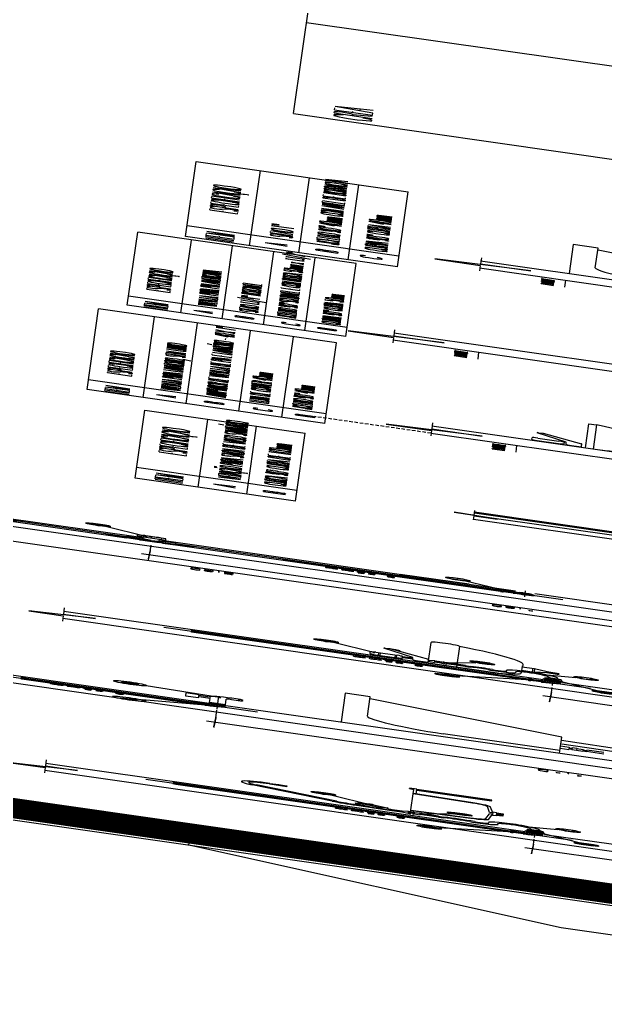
# Model space of a CAD drawing. Header units: millimetres. Extents: x -361192058 to 101130107379, y -14071650034 to 19218552450.
# Drawn here: x -133573.5 to -133402.1, y 42694.8 to 42986.1 of the extents above; entities that cross this region are included whole.
import ezdxf
from ezdxf.enums import TextEntityAlignment as Align

# ---------------------------------------------------------------- set-up
doc = ezdxf.new("R2010")
doc.units = ezdxf.units.MM
doc.header["$LTSCALE"] = 0.5
doc.linetypes.add('CENTER2', pattern=[28.575, 19.05, -3.175, 3.175, -3.175])
doc.linetypes.add('HIDDEN2', pattern=[0.1875, 0.125, -0.0625])
for name, color, linetype in [('02', 2, 'Continuous'), ('14-04-Texto-04', 3, 'Continuous'), ('CERC02', 3, 'Continuous'), ('DETALLHES_ESGOTO', 3, 'Continuous'), ('DETALLHES_HIDRAULICO', 4, 'Continuous'), ('PROJEÇÃO', 8, 'HIDDEN2'), ('TEXTO2', 3, 'Continuous'), ('TXT_0', 7, 'Continuous'), ('TXT_1', 3, 'Continuous'), ('TXT_2', 6, 'Continuous')]:
    doc.layers.add(name, color=color, linetype=linetype)
doc.styles.add('ADITIVOCAD', font='ROMANS.shx')
doc.styles.add('ROMANS', font='romans', dxfattribs={"height": 0.1})
doc.styles.get("Standard").update_dxf_attribs({"font": 'txt.shx', "height": 0.12})

# ---------------------------------------------------------------- blocks, each defined once
blk = doc.blocks.new('_ARCHTICK')
at = {"color": 0, "linetype": 'ByBlock', "const_width": 0.15}
blk.add_lwpolyline([(-0.5, -0.5), (0.5, 0.5)], dxfattribs=at)
blk = doc.blocks.new('APROVADO QUADRA 21.2 MBVII')
at = {"layer": '02', "lineweight": 18}
for p, q in [((4503.934, 2407.6273), (4503.934, 2406.8285)), ((4520.1754, 2407.5497), (4520.1754, 2406.494)), ((4524.0957, 2407.1087), (4524.0957, 2386.5459))]:
    blk.add_line(p, q, dxfattribs=at)
blk.add_lwpolyline([(4476.7707, 2385.7337), (4537.9707, 2385.7337), (4537.9707, 2430.2837), (4476.7707, 2430.2837)], close=True, dxfattribs=at)
at = {"layer": '02', "lineweight": 18, "const_width": 0.1}
blk.add_lwpolyline([(4477.5207, 2386.4837), (4537.2207, 2386.4837), (4537.2207, 2429.5337), (4477.5207, 2429.5337)], close=True, dxfattribs=at)
at = {"layer": '02', "lineweight": 18}
blk.add_lwpolyline([(4476.7707, 2385.7337), (4474.8957, 2385.7337), (4474.8957, 2405.2337), (4476.7707, 2407.1087), (4477.5207, 2407.1087)], dxfattribs=at)
at = {"layer": '14-04-Texto-04', "lineweight": 18}
blk.add_line((4529.997, 2407.1087), (4529.997, 2394.5615), dxfattribs=at)
at = {"layer": 'CERC02', "lineweight": 18}
blk.add_line((4524.0957, 2407.1087), (4537.2207, 2407.1087), dxfattribs=at)
at = {"layer": 'DETALLHES_ESGOTO', "lineweight": 18}
for p, q in [((4500.3975, 2404.7085), (4500.3975, 2405.9459)), ((4500.2425, 2404.7085), (4500.2425, 2405.9038)), ((4505.5798, 2405.6898), (4505.5798, 2405.5844)), ((4505.6077, 2405.7177), (4505.7069, 2405.7177)), ((4505.7349, 2405.6898), (4505.7349, 2405.5844)), ((4505.7379, 2405.5485), (4506.0632, 2405.6959)), ((4506.0829, 2405.6898), (4506.0972, 2405.6662)), ((4506.0972, 2405.6662), (4505.7766, 2405.4718)), ((4505.6077, 2405.5564), (4505.7069, 2405.5564)), ((4505.6077, 2405.5471), (4505.7315, 2405.5471)), ((4505.5798, 2405.5192), (4505.5798, 2405.4696)), ((4505.5462, 2405.4496), (4507.0971, 2405.4496)), ((4505.5798, 2405.4696), (4505.7685, 2405.4696)), ((4507.0971, 2405.4496), (4507.109, 2405.4111)), ((4507.109, 2405.4111), (4505.5462, 2405.4111))]:
    blk.add_line(p, q, dxfattribs=at)
for points in [[(4517.0553, 2405.5273), (4518.3201, 2405.5273), (4518.3201, 2405.6514), (4516.4574, 2405.6514)], [(4516.4577, 2404.5629), (4517.4915, 2404.5629), (4518.1954, 2405.5253)]]:
    blk.add_lwpolyline(points, dxfattribs=at)
for centre, radius, start, end in [((4505.6077, 2405.6898), 0.0279, 90, 180), ((4505.7069, 2405.6898), 0.0279, 0, 90), ((4506.0696, 2405.6818), 0.0155, 31.167, 114.3804), ((4505.6077, 2405.5844), 0.0279, 180, 270), ((4505.7069, 2405.5844), 0.0279, 270, 0), ((4505.6077, 2405.5192), 0.0279, 90, 180), ((4505.7315, 2405.5626), 0.0155, 270, 294.3804), ((4517.0756, 2405.0745), 0.4533, 92.5756, 171.131), ((4505.7685, 2405.4851), 0.0155, 270, 301.2309), ((4506.0533, 2406.3595), 1.4191, 285.2129, 318.0625), ((4505.9965, 2405.4213), 0.4383, 186.1463, 278.7105)]:
    blk.add_arc(centre, radius, start, end, dxfattribs=at)
at = {"layer": 'DETALLHES_HIDRAULICO', "lineweight": 18}
for p, q in [((4495.6934, 2410.4834), (4495.6934, 2407.6276)), ((4495.771, 2410.4834), (4495.771, 2407.6276)), ((4485.7946, 2408.0287), (4485.7946, 2407.1954)), ((4485.877, 2408.0287), (4485.877, 2407.1954)), ((4495.6764, 2407.6276), (4495.7881, 2407.6276)), ((4495.6764, 2407.5624), (4495.6764, 2407.6276)), ((4495.7881, 2407.6276), (4495.7881, 2407.5624)), ((4495.7881, 2407.5624), (4495.6764, 2407.5624)), ((4495.6764, 2407.5624), (4495.6919, 2407.5458)), ((4495.6919, 2407.5458), (4495.6919, 2407.4652)), ((4495.6919, 2407.5458), (4495.7725, 2407.5458)), ((4495.7348, 2407.5055), (4495.7881, 2407.5624)), ((4495.7725, 2407.5458), (4495.8962, 2407.5458)), ((4495.8962, 2407.5768), (4495.8962, 2407.4342)), ((4495.9749, 2407.5768), (4495.8962, 2407.5768)), ((4495.8962, 2407.5559), (4495.9749, 2407.5559)), ((4495.9749, 2407.4342), (4495.9749, 2407.5768)), ((4495.9913, 2407.4773), (4495.9913, 2407.5337)), ((4495.7348, 2407.5055), (4495.7881, 2407.4486)), ((4495.8962, 2407.5055), (4495.9749, 2407.5055)), ((4495.6764, 2407.4486), (4495.6919, 2407.4652)), ((4495.6764, 2407.4486), (4495.6764, 2407.3834)), ((4495.7881, 2407.4486), (4495.6764, 2407.4486)), ((4495.6919, 2407.4652), (4495.7725, 2407.4652)), ((4495.7725, 2407.4652), (4495.8962, 2407.4652)), ((4495.7881, 2407.3834), (4495.7881, 2407.4486)), ((4495.8962, 2407.4551), (4495.9749, 2407.4551)), ((4495.8962, 2407.4342), (4495.9749, 2407.4342)), ((4495.6764, 2407.3834), (4495.7881, 2407.3834)), ((4495.6934, 2407.3834), (4495.6934, 2405.7644)), ((4495.771, 2407.3834), (4495.771, 2405.7644)), ((4480.5194, 2407.2139), (4480.5194, 2405.5487)), ((4480.5969, 2407.2139), (4480.5969, 2405.5487)), ((4490.3153, 2407.2322), (4490.3153, 2405.567)), ((4490.3928, 2407.2322), (4490.3928, 2405.567)), ((4486.3375, 2407.1067), (4486.3375, 2407.1634)), ((4485.8871, 2407.1085), (4485.9634, 2407.1085)), ((4485.9841, 2407.1027), (4485.9634, 2407.1027)), ((4485.9731, 2407.032), (4485.9634, 2407.1027)), ((4485.9787, 2407.032), (4485.969, 2407.1027)), ((4485.984, 2407.032), (4485.9744, 2407.1027)), ((4485.9841, 2407.032), (4485.9841, 2407.1027)), ((4485.9844, 2407.1027), (4485.9957, 2407.1067)), ((4485.9957, 2407.0276), (4485.9957, 2407.1067)), ((4485.8871, 2407.0253), (4485.9634, 2407.0253)), ((4485.9841, 2407.032), (4485.9634, 2407.032)), ((4485.9957, 2407.0276), (4485.9841, 2407.032)), ((4480.8558, 2406.44), (4481.1666, 2406.8419)), ((4480.8853, 2406.4178), (4481.196, 2406.8197)), ((4481.3794, 2406.7571), (4481.3794, 2406.7118)), ((4481.4166, 2406.7565), (4481.4166, 2406.7118)), ((4481.3732, 2406.7118), (4481.3732, 2406.7025)), ((4481.4228, 2406.7118), (4481.3732, 2406.7118)), ((4481.4228, 2406.7025), (4481.3732, 2406.7025)), ((4481.3794, 2406.7025), (4481.3794, 2406.6932)), ((4481.4166, 2406.7025), (4481.4166, 2406.6932)), ((4481.4228, 2406.7118), (4481.4228, 2406.7025)), ((4481.4228, 2406.6932), (4481.3732, 2406.6932)), ((4481.3732, 2406.6932), (4481.3732, 2406.6715)), ((4481.4228, 2406.6715), (4481.3732, 2406.6715)), ((4481.4228, 2406.6932), (4481.4228, 2406.6715)), ((4490.561, 2406.3578), (4490.6602, 2406.3578)), ((4480.8189, 2406.3179), (4480.8189, 2406.2619)), ((4480.8386, 2406.2534), (4480.9077, 2406.3225)), ((4480.8561, 2406.3185), (4480.8561, 2406.271)), ((4480.9623, 2406.2898), (4480.9296, 2406.3225)), ((4490.5331, 2406.3299), (4490.5331, 2406.2245)), ((4490.5331, 2406.3152), (4490.6881, 2406.3152)), ((4490.5331, 2406.3076), (4490.6881, 2406.3076)), ((4490.6881, 2406.3299), (4490.6881, 2406.2245)), ((4480.8189, 2406.2619), (4480.8096, 2406.2308)), ((4480.847, 2406.2619), (4480.8189, 2406.2619)), ((4480.8704, 2406.1996), (4480.9615, 2406.2907)), ((4480.9623, 2406.2898), (4480.9948, 2406.2574)), ((4490.6912, 2406.1465), (4491.0163, 2406.2938)), ((4491.0503, 2406.2641), (4490.7261, 2406.0676)), ((4491.036, 2406.2877), (4491.0503, 2406.2641)), ((4495.8463, 2405.9215), (4495.8463, 2406.265)), ((4495.8463, 2406.265), (4495.8463, 2405.9215)), ((4480.8096, 2406.2308), (4480.8096, 2406.1541)), ((4480.8392, 2406.2308), (4480.8096, 2406.2308)), ((4480.8277, 2406.1979), (4480.8464, 2406.2166)), ((4480.8386, 2406.2315), (4480.8704, 2406.1996)), ((4480.8903, 2406.1728), (4480.8464, 2406.2166)), ((4480.9037, 2406.1663), (4480.9948, 2406.2574)), ((4480.9948, 2406.2355), (4480.9256, 2406.1663)), ((4490.5331, 2406.2329), (4490.6881, 2406.2329)), ((4490.5331, 2406.2253), (4490.6881, 2406.2253)), ((4491.0012, 2406.2344), (4491.0145, 2406.2123)), ((4491.0525, 2406.2354), (4491.0145, 2406.2123)), ((4491.0392, 2406.2574), (4491.0525, 2406.2354)), ((4480.8807, 2406.1632), (4480.8903, 2406.1728)), ((4490.561, 2406.1966), (4490.6602, 2406.1966)), ((4490.5803, 2406.1451), (4490.5803, 2406.1951)), ((4490.6432, 2406.1451), (4490.6432, 2406.1972)), ((4480.8096, 2406.1541), (4480.8096, 2406.0915)), ((4480.8716, 2406.1412), (4480.8716, 2406.0915)), ((4490.5331, 2406.1172), (4490.5331, 2406.0676)), ((4490.561, 2406.1451), (4490.6848, 2406.1451)), ((4480.8096, 2406.0915), (4480.7786, 2406.0604)), ((4480.8096, 2406.0915), (4480.8716, 2406.0915)), ((4480.8716, 2406.0915), (4480.9026, 2406.0604)), ((4482.3622, 2406.071), (4482.3317, 2406.0493)), ((4482.3622, 2406.071), (4482.3782, 2406.071)), ((4482.3782, 2406.0338), (4482.3782, 2406.071)), ((4490.4682, 2405.7241), (4490.4682, 2406.0676)), ((4490.4682, 2406.0676), (4490.4682, 2405.7241)), ((4490.4682, 2406.0676), (4491.8099, 2406.0676)), ((4490.5017, 2406.0676), (4490.6904, 2406.0676)), ((4490.5992, 2406.0676), (4490.5682, 2406.0366)), ((4490.5992, 2406.0676), (4490.6657, 2406.0676)), ((4490.6657, 2406.0676), (4490.6967, 2406.0366)), ((4480.6722, 2406.0493), (4480.7977, 2406.0493)), ((4480.6722, 2406.0338), (4480.7977, 2406.0338)), ((4480.7786, 2406.0604), (4480.9026, 2406.0604)), ((4480.7786, 2406.0604), (4480.7786, 2406.0493)), ((4480.7882, 2406.0278), (4480.8843, 2406.0278)), ((4480.7882, 2406.0278), (4480.7882, 2406.001)), ((4480.7977, 2406.0338), (4480.7977, 2406.0493)), ((4480.8033, 2406.0279), (4480.8033, 2406.0604)), ((4480.8033, 2406.0486), (4480.8697, 2406.0577)), ((4480.8033, 2406.0422), (4480.8697, 2406.0513)), ((4480.8033, 2406.0358), (4480.8697, 2406.0449)), ((4480.8033, 2406.0289), (4480.8697, 2406.0379)), ((4480.8697, 2406.0279), (4480.8697, 2406.0604)), ((4480.8752, 2406.0338), (4480.8752, 2406.0493)), ((4480.8752, 2406.0493), (4481.009, 2406.0493)), ((4480.8752, 2406.0338), (4480.9847, 2406.0338)), ((4480.8843, 2406.0278), (4480.8843, 2406.001)), ((4480.9026, 2406.0604), (4480.9026, 2406.0493)), ((4481.009, 2406.0493), (4482.0415, 2406.0493)), ((4482.0415, 2406.0493), (4482.3317, 2406.0493)), ((4482.0657, 2406.0338), (4482.3782, 2406.0338)), ((4482.3162, 2406.0338), (4482.3162, 2405.6616)), ((4482.3782, 2406.0338), (4482.3782, 2405.6616)), ((4490.5682, 2406.0366), (4490.6967, 2406.0366)), ((4490.5992, 2406.002), (4490.5992, 2406.0366)), ((4490.5992, 2406.0227), (4490.6657, 2406.0318)), ((4490.5992, 2406.0163), (4490.6657, 2406.0254)), ((4490.5992, 2406.0099), (4490.6657, 2406.019)), ((4490.6657, 2406.002), (4490.6657, 2406.0366)), ((4480.7882, 2406.001), (4480.8843, 2406.001)), ((4480.796, 2405.9093), (4480.796, 2405.9776)), ((4480.796, 2405.9776), (4480.8766, 2405.9776)), ((4480.8033, 2405.9776), (4480.8033, 2406.001)), ((4480.8033, 2405.992), (4480.8697, 2406.001)), ((4480.8033, 2405.9856), (4480.8697, 2405.9946)), ((4480.8033, 2405.9786), (4480.8697, 2405.9877)), ((4480.8115, 2405.9093), (4480.8115, 2405.9776)), ((4480.827, 2405.9093), (4480.827, 2405.9776)), ((4480.8425, 2405.9093), (4480.8425, 2405.9776)), ((4480.858, 2405.9093), (4480.858, 2405.9776)), ((4480.8697, 2405.9776), (4480.8697, 2406.001)), ((4480.8766, 2405.9093), (4480.8766, 2405.9776)), ((4490.5841, 2406.0019), (4490.5841, 2405.9752)), ((4490.5841, 2406.0019), (4490.6803, 2406.0019)), ((4490.5841, 2405.9752), (4490.6803, 2405.9752)), ((4490.5992, 2406.003), (4490.6657, 2406.0121)), ((4490.5992, 2405.9661), (4490.6657, 2405.9752)), ((4490.5992, 2405.9518), (4490.5992, 2405.9752)), ((4490.5992, 2405.9597), (4490.6657, 2405.9688)), ((4490.6657, 2405.9518), (4490.6657, 2405.9752)), ((4490.6803, 2406.0019), (4490.6803, 2405.9752)), ((4486.1274, 2405.3628), (4486.1274, 2405.9441)), ((4491.8099, 2405.9262), (4490.4682, 2405.9262)), ((4490.5919, 2405.9518), (4490.6725, 2405.9518)), ((4490.5919, 2405.8834), (4490.5919, 2405.9518)), ((4490.5992, 2405.9528), (4490.6657, 2405.9618)), ((4490.6074, 2405.8834), (4490.6074, 2405.9518)), ((4490.623, 2405.8834), (4490.623, 2405.9518)), ((4490.6385, 2405.8834), (4490.6385, 2405.9518)), ((4490.654, 2405.8834), (4490.654, 2405.9518)), ((4490.6725, 2405.8834), (4490.6725, 2405.9518)), ((4480.796, 2405.9093), (4480.8154, 2405.883)), ((4480.796, 2405.9093), (4480.8766, 2405.9093)), ((4480.8154, 2405.883), (4480.8572, 2405.883)), ((4480.8766, 2405.9093), (4480.8572, 2405.883)), ((4490.5919, 2405.8834), (4490.6725, 2405.8834)), ((4490.5919, 2405.8834), (4490.6113, 2405.8571)), ((4490.6725, 2405.8834), (4490.6531, 2405.8571)), ((4490.6113, 2405.8571), (4490.6531, 2405.8571)), ((4495.6919, 2405.6927), (4495.6919, 2405.6705)), ((4495.7725, 2405.6927), (4495.7725, 2405.6705)), ((4481.4237, 2405.6476), (4481.4237, 2405.6286)), ((4481.625, 2405.6476), (4481.4237, 2405.6476)), ((4481.4409, 2405.6286), (4481.4237, 2405.6286)), ((4481.6078, 2405.6286), (4481.4409, 2405.6286)), ((4481.4409, 2405.5962), (4481.4409, 2405.6286)), ((4481.4798, 2405.6476), (4481.4798, 2405.6631)), ((4481.493, 2405.5962), (4481.493, 2405.6286)), ((4481.5558, 2405.5962), (4481.5558, 2405.6286)), ((4481.5698, 2405.6476), (4481.5698, 2405.6631)), ((4481.6078, 2405.6286), (4481.6078, 2405.5962)), ((4481.6078, 2405.6286), (4481.625, 2405.6286)), ((4481.625, 2405.6476), (4481.625, 2405.6286)), ((4482.3162, 2405.6616), (4482.3782, 2405.6616)), ((4481.6078, 2405.5962), (4481.4409, 2405.5962)), ((4491.1403, 2405.6069), (4490.7006, 2405.6069)), ((4490.8699, 2405.6069), (4490.8699, 2405.5435)), ((4491.0935, 2405.6069), (4491.0935, 2405.5435)), ((4491.0935, 2405.5528), (4490.8699, 2405.5528)), ((4491.0935, 2405.5435), (4490.8699, 2405.5435)), ((4490.9319, 2405.4812), (4490.8699, 2405.5435)), ((4491.0592, 2405.5435), (4490.9042, 2405.5435)), ((4491.0935, 2405.5435), (4491.0315, 2405.4812)), ((4480.7006, 2405.38), (4480.7006, 2405.4761)), ((4480.7006, 2405.4761), (4480.7262, 2405.4761)), ((4480.7262, 2405.38), (4480.7262, 2405.4761)), ((4490.4023, 2405.4854), (4490.474, 2405.4854)), ((4490.4831, 2405.4134), (4490.4741, 2405.4799)), ((4490.4975, 2405.4799), (4490.4741, 2405.4799)), ((4490.4895, 2405.4134), (4490.4805, 2405.4799)), ((4490.4965, 2405.4134), (4490.4874, 2405.4799)), ((4490.4965, 2405.4945), (4490.5221, 2405.4945)), ((4490.4965, 2405.3983), (4490.4965, 2405.4945)), ((4490.5221, 2405.3983), (4490.5221, 2405.4945)), ((4490.5312, 2405.4134), (4490.5221, 2405.4799)), ((4490.5455, 2405.4799), (4490.5221, 2405.4799)), ((4490.5376, 2405.4134), (4490.5285, 2405.4799)), ((4490.5445, 2405.4134), (4490.5355, 2405.4799)), ((4490.6111, 2405.4867), (4490.5455, 2405.4867)), ((4490.5455, 2405.4061), (4490.5455, 2405.4867)), ((4490.6111, 2405.4867), (4490.6374, 2405.4673)), ((4490.6111, 2405.4061), (4490.6111, 2405.4867)), ((4491.0315, 2405.4812), (4490.9319, 2405.4812)), ((4490.9507, 2405.4812), (4490.9507, 2405.4203)), ((4491.0127, 2405.4812), (4491.0127, 2405.4203)), ((4480.6064, 2405.467), (4480.6781, 2405.467)), ((4480.7015, 2405.4615), (4480.6781, 2405.4615)), ((4480.6872, 2405.395), (4480.6781, 2405.4615)), ((4480.6936, 2405.395), (4480.6845, 2405.4615)), ((4480.7005, 2405.395), (4480.6915, 2405.4615)), ((4480.7496, 2405.4615), (4480.7262, 2405.4615)), ((4480.7353, 2405.395), (4480.7262, 2405.4615)), ((4480.7417, 2405.395), (4480.7326, 2405.4615)), ((4480.7486, 2405.395), (4480.7395, 2405.4615)), ((4480.7496, 2405.3877), (4480.7496, 2405.4684)), ((4480.8152, 2405.4684), (4480.7496, 2405.4684)), ((4480.8152, 2405.4498), (4480.7496, 2405.4498)), ((4480.8152, 2405.4343), (4480.7496, 2405.4343)), ((4480.8152, 2405.3877), (4480.8152, 2405.4684)), ((4480.8152, 2405.4684), (4480.8415, 2405.4489)), ((4480.8415, 2405.4072), (4480.8415, 2405.4489)), ((4490.6111, 2405.4682), (4490.5455, 2405.4682)), ((4490.6111, 2405.4526), (4490.5455, 2405.4526)), ((4490.6111, 2405.4371), (4490.5455, 2405.4371)), ((4490.6111, 2405.4061), (4490.6374, 2405.4255)), ((4490.6374, 2405.4255), (4490.6374, 2405.4673)), ((4480.6064, 2405.3888), (4480.6781, 2405.3888)), ((4480.7015, 2405.395), (4480.6781, 2405.395)), ((4480.7006, 2405.38), (4480.7262, 2405.38)), ((4480.7496, 2405.395), (4480.7262, 2405.395)), ((4480.8152, 2405.4188), (4480.7496, 2405.4188)), ((4480.8152, 2405.4033), (4480.7496, 2405.4033)), ((4480.8152, 2405.3877), (4480.7496, 2405.3877)), ((4480.8152, 2405.3877), (4480.8415, 2405.4072)), ((4490.4023, 2405.4071), (4490.474, 2405.4071)), ((4490.4975, 2405.4134), (4490.4741, 2405.4134)), ((4490.4965, 2405.3983), (4490.5221, 2405.3983)), ((4490.5455, 2405.4134), (4490.5221, 2405.4134)), ((4490.6111, 2405.4216), (4490.5455, 2405.4216)), ((4490.6111, 2405.4061), (4490.5455, 2405.4061)), ((4486.2703, 2405.3628), (4486.2703, 2405.3201)), ((4486.4253, 2405.3628), (4486.4253, 2405.3201)), ((4486.5628, 2405.3578), (4486.5628, 2403.6599)), ((4486.7885, 2405.3628), (4486.6558, 2403.6599)), ((4486.4253, 2405.3201), (4486.2703, 2405.3201)), ((4486.2703, 2405.2819), (4486.2703, 2405.3057)), ((4486.4253, 2405.3057), (4486.2703, 2405.3057)), ((4486.4253, 2405.2819), (4486.2703, 2405.2819)), ((4486.2954, 2405.2819), (4486.2954, 2405.2508)), ((4486.3168, 2405.3201), (4486.3168, 2405.3057)), ((4486.3788, 2405.3201), (4486.3788, 2405.3057)), ((4486.4002, 2405.2819), (4486.4002, 2405.2508)), ((4486.4253, 2405.3057), (4486.4253, 2405.2819)), ((4486.4002, 2405.2508), (4486.2954, 2405.2508)), ((4486.3923, 2405.2319), (4486.3024, 2405.2319)), ((4486.3024, 2405.1467), (4486.3024, 2405.2319)), ((4486.3168, 2405.2508), (4486.3168, 2405.2319)), ((4486.3788, 2405.2508), (4486.3788, 2405.2319)), ((4486.3923, 2405.1467), (4486.3923, 2405.2319))]:
    blk.add_line(p, q, dxfattribs=at)
for points in [[(4485.7748, 2407.1888, -0.414214), (4485.7814, 2407.1954), (4485.8902, 2407.1954, -0.414214), (4485.8968, 2407.1888), (4485.8968, 2407.1871, -0.414214), (4485.8902, 2407.1805), (4485.7814, 2407.1805, -0.414214), (4485.7748, 2407.1871)], [(4495.6748, 2405.7582, -0.414214), (4495.681, 2405.7644), (4495.7834, 2405.7644, -0.414214), (4495.7896, 2405.7582), (4495.7896, 2405.7567, -0.414214), (4495.7834, 2405.7505), (4495.681, 2405.7505, -0.414214), (4495.6748, 2405.7567)], [(4480.5007, 2405.5425, -0.414214), (4480.5069, 2405.5487), (4480.6093, 2405.5487, -0.414214), (4480.6155, 2405.5425), (4480.6155, 2405.541, -0.414214), (4480.6093, 2405.5348), (4480.5069, 2405.5348, -0.414214), (4480.5007, 2405.541)], [(4490.2967, 2405.5608, -0.414214), (4490.3029, 2405.567), (4490.4052, 2405.567, -0.414214), (4490.4114, 2405.5608), (4490.4114, 2405.5593, -0.414214), (4490.4052, 2405.5531), (4490.3029, 2405.5531, -0.414214), (4490.2967, 2405.5593)]]:
    blk.add_lwpolyline(points, format="xyb", close=True, dxfattribs=at)
blk.add_lwpolyline([(4486.2055, 2407.1634), (4486.2583, 2407.1634), (4486.3375, 2407.1634), (4486.3902, 2407.1634), (4486.3902, 2407.2294), (4486.2055, 2407.2294)], close=True, dxfattribs=at)
for points in [[(4485.8869, 2407.1805), (4485.8869, 2407.1274, -0.414214), (4485.8787, 2407.1191), (4485.7929, 2407.1191, -0.414214), (4485.7847, 2407.1274), (4485.7847, 2407.1805)], [(4485.8871, 2407.0253), (4485.8871, 2407.1085, -0.414214)], [(4485.9634, 2407.1085), (4485.9634, 2407.0253, -0.414214)], [(4486.4645, 2406.9573), (4486.4645, 2407.0011, 0.412616), (4486.3595, 2407.1066), (4486.3375, 2407.1067), (4486.3375, 2407.1067)], [(4485.9957, 2407.0276), (4486.359, 2407.0276, -0.414214), (4486.3853, 2407.0012), (4486.3853, 2406.9573)], [(4480.9826, 2406.0468), (4481.0308, 2405.7508, 0.362853), (4481.1376, 2405.6616), (4481.4798, 2405.6476, 0.357918)], [(4480.9979, 2406.0493), (4481.0461, 2405.7535, 0.362465), (4481.1376, 2405.6771), (4481.4798, 2405.6631, 0.357382)], [(4481.5698, 2405.6631), (4481.9128, 2405.6771, 0.362465), (4482.0044, 2405.7535), (4482.0525, 2406.0493)], [(4481.5698, 2405.6476), (4481.9128, 2405.6616, 0.362853), (4482.0196, 2405.7508), (4482.0678, 2406.0468)], [(4495.7803, 2405.7505), (4495.7803, 2405.7005, -0.414214), (4495.7725, 2405.6927), (4495.6919, 2405.6927, -0.414214), (4495.6841, 2405.7005), (4495.6841, 2405.7505)], [(4480.6062, 2405.5348), (4480.6062, 2405.4848, -0.414214), (4480.5984, 2405.477), (4480.5178, 2405.477, -0.414214), (4480.51, 2405.4848), (4480.51, 2405.5348)], [(4490.4021, 2405.5531), (4490.4021, 2405.5031, -0.414214), (4490.3944, 2405.4953), (4490.3137, 2405.4953, -0.414214), (4490.306, 2405.5031), (4490.306, 2405.5531)], [(4490.4023, 2405.4071), (4490.4023, 2405.4854, -0.414214)], [(4490.474, 2405.4854), (4490.474, 2405.4071, -0.414214)], [(4480.6064, 2405.3888), (4480.6064, 2405.467, -0.414214)], [(4480.6781, 2405.467), (4480.6781, 2405.3888, -0.414214)]]:
    blk.add_lwpolyline(points, format="xyb", dxfattribs=at)
for points in [[(4485.9957, 2407.1067), (4486.2583, 2407.1067), (4486.2583, 2407.1634)], [(4486.5547, 2406.3269), (4487.819, 2406.3269), (4487.819, 2406.4509), (4485.9572, 2406.4509)], [(4485.9574, 2405.3628), (4486.9907, 2405.3628), (4487.6943, 2406.3249)], [(4486.3841, 2406.3269), (4486.3841, 2406.3269)]]:
    blk.add_lwpolyline(points, dxfattribs=at)
blk.add_circle((4495.7322, 2405.6453), 0.0392, dxfattribs=at)
for centre, radius, start, end in [((4485.8185, 2408.0208), 0.0252, 23.9362, 161.812), ((4485.8501, 2408.0122), 0.0316, 31.4928, 118.6282), ((4485.8599, 2408.0392), 0.0201, 203.9362, 328.4778), ((4495.9751, 2407.534), 0.0162, 358.8211, 90.4755), ((4495.9751, 2407.477), 0.0162, 269.5245, 1.1789), ((4490.3378, 2407.2248), 0.0237, 23.9362, 161.812), ((4490.3674, 2407.2166), 0.0298, 31.4928, 118.6282), ((4480.5418, 2407.2065), 0.0237, 23.9362, 161.812), ((4480.5715, 2407.1983), 0.0298, 31.4928, 118.6282), ((4480.5808, 2407.2238), 0.0189, 203.9362, 328.4778), ((4490.3767, 2407.2421), 0.0189, 203.9362, 328.4778), ((4485.8912, 2407.1274), 0.0969, 184.9011, 267.6161), ((4485.8875, 2407.1167), 0.0107, 166.9833, 268.3174), ((4486.4249, 2406.906), 0.0648, 52.3266, 127.6734), ((4486.4249, 2407.0086), 0.0648, 232.3266, 307.6734), ((4481.277, 2406.7565), 0.1396, 360, 142.2873), ((4481.277, 2406.7571), 0.1024, 360, 142.2873), ((4481.0379, 2406.3183), 0.219, 146.2405, 180.0922), ((4481.0386, 2406.3188), 0.1825, 147.1637, 180.1091), ((4490.561, 2406.3299), 0.0279, 90, 180), ((4490.6602, 2406.3299), 0.0279, 0, 90), ((4480.9187, 2406.3116), 0.0155, 45, 135), ((4480.9254, 2406.2525), 0.069, 4.5621, 85.4379), ((4486.5751, 2405.8742), 0.4531, 92.5756, 171.131), ((4491.0227, 2406.2797), 0.0155, 31.167, 114.3804), ((4480.8495, 2406.2424), 0.0155, 135, 225), ((4480.9838, 2406.2464), 0.0155, 315, 45), ((4490.561, 2406.2245), 0.0279, 180, 270), ((4490.6602, 2406.2245), 0.0279, 270, 0), ((4480.8716, 2406.1541), 0.062, 135, 180), ((4480.8605, 2406.1564), 0.0444, 12.9432, 77.0568), ((4480.9026, 2406.1412), 0.031, 135, 180), ((4480.9147, 2406.1773), 0.0155, 225, 315), ((4490.561, 2406.1172), 0.0279, 90, 180), ((4490.6848, 2406.1606), 0.0155, 270, 294.3804), ((4491.8099, 2405.9969), 0.0707, 270, 90), ((4491.226, 2406.2889), 0.6874, 262.8404, 328.1574), ((4480.3969, 2405.8392), 0.4207, 348.1567, 5.9726), ((4480.5636, 2405.8214), 0.2999, 342.3158, 11.8535), ((4490.428, 2405.8281), 0.1856, 342.1296, 8.9912), ((4490.5052, 2405.8132), 0.1543, 335.2561, 16.5462), ((4490.6868, 2405.7256), 0.094, 150.9522, 282.8156), ((4480.8908, 2405.7072), 0.094, 150.9522, 282.8156), ((4480.8924, 2405.7073), 0.0487, 151.9195, 291.8408), ((4490.6924, 2405.8796), 0.2728, 214.7453, 271.7411), ((4490.6883, 2405.7257), 0.0487, 151.9195, 291.8408), ((4490.7061, 2405.5584), 0.1221, 339.097, 89.8531), ((4495.7322, 2405.6453), 0.0475, 148.0402, 31.9598), ((4480.9102, 2405.5401), 0.1221, 339.097, 89.8531), ((4490.7094, 2405.5646), 0.0694, 332.525, 91.4922), ((4480.9135, 2405.5463), 0.0694, 332.525, 91.4922), ((4490.6593, 2405.5918), 0.1264, 260.0502, 332.0735), ((4480.6102, 2405.4848), 0.0911, 184.9011, 267.6161), ((4480.6067, 2405.4748), 0.01, 166.9833, 268.3174), ((4480.8634, 2405.5734), 0.1264, 260.0502, 332.0735), ((4480.8714, 2405.5775), 0.1729, 260.0502, 332.0735), ((4490.4061, 2405.5031), 0.0911, 184.9011, 267.6161), ((4490.4026, 2405.4931), 0.01, 166.9833, 268.3174), ((4490.6673, 2405.5958), 0.1729, 260.0502, 332.0735)]:
    blk.add_arc(centre, radius, start, end, dxfattribs=at)
at = {"layer": 'PROJEÇÃO', "lineweight": 18}
blk.add_line((4505.0775, 2406.2134), (4505.0775, 2406.7949), dxfattribs=at)
at = {"layer": 'TXT_0', "linetype": 'CENTER2', "lineweight": 18}
for p, q in [((4495.7322, 2410.8165), (4495.7322, 2405.4548)), ((4485.8358, 2408.188), (4485.8358, 2406.8661)), ((4480.5581, 2407.3637), (4480.5581, 2405.2391)), ((4490.3541, 2407.382), (4490.3541, 2405.2574)), ((4486.3548, 2407.0671), (4485.6469, 2407.0671)), ((4495.9349, 2405.6438), (4495.5546, 2405.6438)), ((4480.7608, 2405.428), (4480.3805, 2405.428)), ((4490.5567, 2405.4464), (4490.1764, 2405.4464))]:
    blk.add_line(p, q, dxfattribs=at)
at = {"layer": 'TXT_0', "linetype": 'ByBlock', "lineweight": 18}
for p, q in [((4494.4268, 2403.7448), (4494.4268, 2410.6429)), ((4494.8095, 2403.7448), (4494.8095, 2407.5427)), ((4495.4383, 2407.5039), (4494.7513, 2407.5039)), ((4484.7947, 2403.6156), (4484.7947, 2407.1083)), ((4485.5851, 2407.0671), (4484.7328, 2407.0671)), ((4489.4313, 2403.5474), (4489.4313, 2405.4851)), ((4480.2642, 2405.428), (4479.5772, 2405.428)), ((4479.6354, 2403.5291), (4479.6354, 2405.4668)), ((4490.0601, 2405.4464), (4489.3732, 2405.4464))]:
    blk.add_line(p, q, dxfattribs=at)
at = {"layer": 'TXT_0', "lineweight": 18}
for p, q in [((4505.3456, 2406.7389), (4505.3456, 2407.9232)), ((4495.9487, 2407.5338), (4496.2074, 2407.7372)), ((4485.8309, 2407.085), (4485.548, 2407.4377)), ((4486.4104, 2407.0619), (4486.4864, 2407.4279)), ((4504.7369, 2407.4302), (4509.9394, 2407.4302)), ((4510.4382, 2407.3129), (4515.1542, 2407.3129)), ((4504.7369, 2407.1672), (4509.9394, 2407.1672)), ((4510.4382, 2407.1075), (4515.1542, 2407.1075)), ((4499.5434, 2407.0704), (4503.934, 2407.0704)), ((4504.7369, 2406.953), (4509.9394, 2406.953)), ((4515.3187, 2406.9848), (4520.1754, 2406.9848)), ((4510.4382, 2406.9022), (4515.1542, 2406.9022)), ((4515.3187, 2406.7394), (4520.1754, 2406.7394)), ((4490.6612, 2406.3398), (4490.9199, 2406.5432)), ((4480.9583, 2406.2462), (4481.2171, 2406.4495)), ((4510.1943, 2406.0361), (4510.6432, 2406.0361)), ((4480.8723, 2405.9962), (4481.1425, 2405.839)), ((4490.6636, 2405.9915), (4490.9339, 2405.8342)), ((4490.3361, 2405.5434), (4489.9226, 2405.9234)), ((4495.7591, 2405.739), (4496.0178, 2405.9424)), ((4480.5402, 2405.5251), (4480.1267, 2405.9051)), ((4504.6357, 2405.7856), (4505.0846, 2405.7856)), ((4515.5469, 2405.6625), (4515.9958, 2405.6625)), ((4480.9911, 2405.48), (4481.1, 2405.3184)), ((4490.7871, 2405.4984), (4490.8959, 2405.3368)), ((4480.7124, 2405.3858), (4480.4671, 2405.2054)), ((4490.5083, 2405.4041), (4490.2631, 2405.2237))]:
    blk.add_line(p, q, dxfattribs=at)
at = {"layer": 'TXT_0', "linetype": 'CENTER2', "lineweight": 18}
for points in [[(4480.8775, 2407.8637), (4480.484, 2407.8637), (4480.484, 2407.7031), (4480.3752, 2408.0347), (4480.3752, 2407.8637), (4480.0319, 2407.8637)], [(4490.6734, 2407.8821), (4490.2799, 2407.8821), (4490.2799, 2407.7214), (4490.1711, 2408.053), (4490.1711, 2407.8821), (4489.8278, 2407.8821)], [(4511.31, 2406.464), (4510.9165, 2406.464), (4510.9165, 2406.213), (4510.8077, 2406.6899), (4510.8077, 2406.464), (4510.4644, 2406.464)], [(4505.7515, 2406.2134), (4505.358, 2406.2134), (4505.358, 2405.9624), (4505.2491, 2406.4394), (4505.2491, 2406.2134), (4504.9058, 2406.2134)], [(4516.6627, 2406.0904), (4516.2692, 2406.0904), (4516.2692, 2405.8393), (4516.1603, 2406.3163), (4516.1603, 2406.0904), (4515.8171, 2406.0904)]]:
    blk.add_lwpolyline(points, dxfattribs=at)
at = {"layer": 'TXT_0', "lineweight": 18}
for points, const_width in [([(4495.9436, 2407.5338, 1), (4495.9539, 2407.5338, 1)], 0.0103), ([(4485.824, 2407.085, 1), (4485.8377, 2407.085, 1)], 0.0137), ([(4486.4035, 2407.0619, 1), (4486.4173, 2407.0619, 1)], 0.0137), ([(4490.656, 2406.3398, 1), (4490.6663, 2406.3398, 1)], 0.0103), ([(4480.9532, 2406.2462, 1), (4480.9635, 2406.2462, 1)], 0.0103), ([(4480.8671, 2405.9962, 1), (4480.8774, 2405.9962, 1)], 0.0103), ([(4490.6585, 2405.9915, 1), (4490.6688, 2405.9915, 1)], 0.0103), ([(4495.7539, 2405.739, 1), (4495.7643, 2405.739, 1)], 0.0103), ([(4480.535, 2405.5251, 1), (4480.5453, 2405.5251, 1)], 0.0103), ([(4490.3309, 2405.5434, 1), (4490.3413, 2405.5434, 1)], 0.0103), ([(4480.986, 2405.48, 1), (4480.9963, 2405.48, 1)], 0.0103), ([(4490.7819, 2405.4984, 1), (4490.7922, 2405.4984, 1)], 0.0103), ([(4480.7072, 2405.3858, 1), (4480.7175, 2405.3858, 1)], 0.0103), ([(4490.5031, 2405.4041, 1), (4490.5135, 2405.4041, 1)], 0.0103)]:
    blk.add_lwpolyline(points, format="xyb", close=True, dxfattribs=dict(at, const_width=const_width))
blk.add_lwpolyline([(4499.9696, 2405.9459), (4500.2256, 2405.9459), (4500.2256, 2405.8297), (4500.2747, 2406.0457), (4500.2747, 2405.9459), (4500.5798, 2405.9459)], dxfattribs=at)
for centre, radius in [((4496.2562, 2407.7756), 0.062), ((4485.4964, 2407.502), 0.0825), ((4486.5031, 2407.5086), 0.0825), ((4490.9686, 2406.5815), 0.062), ((4481.2658, 2406.4879), 0.062), ((4489.8769, 2405.9654), 0.062), ((4496.0666, 2405.9807), 0.062), ((4480.081, 2405.9471), 0.062), ((4481.1961, 2405.8078), 0.062), ((4490.9875, 2405.803), 0.062), ((4481.1346, 2405.267), 0.062), ((4490.9306, 2405.2853), 0.062), ((4480.4172, 2405.1687), 0.062), ((4490.2131, 2405.187), 0.062)]:
    blk.add_circle(centre, radius, dxfattribs=at)
at = {"layer": 'TXT_1', "lineweight": 18}
for p, q in [((4495.3811, 2411.1204), (4495.3811, 2403.7836)), ((4495.8463, 2410.565), (4495.8463, 2407.5458)), ((4485.4624, 2408.4391), (4485.4624, 2403.6599)), ((4485.9572, 2408.4391), (4485.9572, 2407.1085)), ((4490.0029, 2407.8821), (4490.0029, 2403.5862)), ((4490.4682, 2407.8821), (4490.4682, 2405.4945)), ((4480.207, 2407.8637), (4480.207, 2403.5679)), ((4480.6722, 2407.8637), (4480.6722, 2405.4761)), ((4495.8463, 2407.4652), (4495.8463, 2405.6918)), ((4485.9572, 2407.0253), (4485.9572, 2403.6599)), ((4510.6395, 2406.4659), (4510.6395, 2402.9226)), ((4511.1048, 2406.4659), (4511.1048, 2404.7906)), ((4505.0809, 2406.2153), (4505.0809, 2402.9822)), ((4505.5462, 2406.2153), (4505.5462, 2404.4591)), ((4515.9922, 2406.0922), (4515.9922, 2402.8591)), ((4516.4574, 2406.0922), (4516.4574, 2404.3825)), ((4500.0199, 2405.9459), (4500.0199, 2403.4233)), ((4500.4851, 2405.9459), (4500.4851, 2404.5689)), ((4495.8463, 2405.5957), (4495.8463, 2403.7836)), ((4480.6722, 2405.38), (4480.6722, 2403.5679)), ((4490.4682, 2405.3983), (4490.4682, 2403.5862))]:
    blk.add_line(p, q, dxfattribs=at)
at = {"layer": 'TXT_2', "lineweight": 18}
for p, q in [((4504.7369, 2407.9232), (4509.9394, 2407.9232)), ((4504.7369, 2406.7389), (4504.7369, 2407.9232)), ((4509.9394, 2406.7389), (4509.9394, 2407.9232)), ((4510.4382, 2407.7857), (4515.1542, 2407.7857)), ((4510.4382, 2406.6968), (4510.4382, 2407.7857)), ((4511.022, 2406.6968), (4511.022, 2407.7857)), ((4515.1542, 2406.6968), (4515.1542, 2407.7857)), ((4504.7369, 2407.6444), (4509.9394, 2407.6444)), ((4499.5434, 2406.8285), (4499.5434, 2407.6273)), ((4499.5434, 2407.6273), (4503.934, 2407.6273)), ((4500.231, 2406.8285), (4500.231, 2407.6273)), ((4515.3187, 2407.5497), (4520.1754, 2407.5497)), ((4515.3187, 2406.494), (4515.3187, 2407.5497)), ((4516.0163, 2406.494), (4516.0163, 2407.5497)), ((4510.4382, 2407.5183), (4515.1542, 2407.5183)), ((4499.5434, 2407.3123), (4503.934, 2407.3123)), ((4515.3187, 2407.2302), (4520.1754, 2407.2302)), ((4499.5434, 2406.8285), (4503.934, 2406.8285)), ((4504.7369, 2406.7389), (4509.9394, 2406.7389)), ((4510.4382, 2406.6968), (4515.1542, 2406.6968)), ((4515.3187, 2406.494), (4520.1754, 2406.494))]:
    blk.add_line(p, q, dxfattribs=at)
at = {"layer": 'TXT_0', "linetype": 'ByBlock', "lineweight": 18, "rotation": 90}
for p, xscale, yscale, zscale in [((4494.8095, 2407.5039), 0.05040300537806053, 0.05040300537806053, 0.05040300537806053), ((4484.7947, 2407.0671), 0.05359805735663073, 0.05359805735663073, 0.05359805735663073), ((4489.4313, 2405.4464), 0.05040300537806053, 0.05040300537806053, 0.05040300537806053), ((4479.6354, 2405.428), 0.05040300537806053, 0.05040300537806053, 0.05040300537806053)]:
    blk.add_blockref('_ARCHTICK', p, dxfattribs=dict(at, xscale=xscale, yscale=yscale, zscale=zscale))
at = {"color": 0, "lineweight": 13, "flags": 8}
for p in [(4700.7247, 2280.1125), (4699.5738, 2277.8964), (4702.3546, 2276.195), (4703.6722, 2274.085), (4699.8445, 2272.2194), (4703.0488, 2270.137), (4703.0877, 2267.9803), (4700.6523, 2261.5216), (4700.7007, 2257.1593)]:
    blk.add_attdef('NIVEL', p, '', height=0.075, dxfattribs=at)
for rotation, width, p in [(90, 0.8, (4700.8205, 2275.7521)), (270, 0.6, (4703.8437, 2274.9021)), (90, 0.8, (4701.5575, 2268.5021)), (180, 0.6, (4651.1817, 2236.1931))]:
    blk.add_attdef('$PORTA', text='', height=0.09, rotation=rotation, dxfattribs=dict(at, width=width)).set_placement(p, align=Align.MIDDLE)
for p in [(4654.176, 2240.463), (4648.499, 2240.1923), (4637.8012, 2239.3845), (4633.4388, 2239.3361), (4656.3921, 2239.3121), (4652.4746, 2237.6822), (4644.2598, 2236.9491), (4646.4166, 2236.988), (4650.3646, 2236.3646)]:
    blk.add_attdef('NIVEL', p, '', height=0.075, rotation=270, dxfattribs=at)
at = {"color": 0, "lineweight": 13, "width": 0.8, "flags": 8}
for p in [(4652.0317, 2239.2163), (4644.7817, 2238.4793)]:
    blk.add_attdef('$PORTA', text='', height=0.09, dxfattribs=at).set_placement(p, align=Align.MIDDLE)
at = {"layer": 'TEXTO2', "lineweight": 18, "style": 'ROMANS'}
blk.add_text('CREA', height=0.1885, dxfattribs=at).set_placement((4524.2563, 2406.9101), align=Align.TOP_LEFT)
at = {"layer": 'TXT_0', "lineweight": 18, "style": 'ADITIVOCAD'}
for s, height, p in [('%%C 25mm', 0.06597, (4485.7747, 2407.5236)), ('2.20', 0.07754, (4494.3662, 2407.07)), ('%%C 25mm', 0.06203, (4495.6379, 2406.2826)), ('%%C 25mm', 0.06203, (4480.4638, 2406.0669)), ('%%C 25mm', 0.06203, (4490.2598, 2406.0852)), ('1.20', 0.07754, (4494.7746, 2405.5732)), ('1.10', 0.08246, (4484.7576, 2405.2186))]:
    blk.add_text(s, height=height, rotation=90, dxfattribs=at).set_placement(p)
for s, height, p in [('VALVULA PARA LAVATORIO, SEM UNHO', 0.096362, (4505.4676, 2407.467)), ('VALVULA PARA PIA AMERICANA', 0.092426, (4511.139, 2407.3482)), ('ADAPTADOR DE VALVULA DE PIA E LAVATÓRIO - 40 X 1"', 0.096362, (4505.4676, 2407.2404)), ('VEDAÇÃO PARA SAIDA DE VASO SANITÁRIO', 0.108866, (4500.3689, 2407.112)), ('SIFAO 1.1/4" ROSCAVEL', 0.092426, (4511.1231, 2407.1428)), ('LUVA DE CORRER 40mm', 0.096362, (4505.4676, 2407.0263)), ('SIFAO 1"', 0.11043, (4516.1561, 2407.027)), ('JOELHO 90%%D SOLDAVEL E COM ROSCA 50mm x 1.1/2"', 0.092426, (4511.1167, 2406.9537)), ('CURCA 90º CURTA DE 100mm', 0.108866, (4500.3689, 2406.8836)), ('JOELHO 90%%D 40mm', 0.096362, (4505.4676, 2406.8122)), ('JOELHO 90%%D 40mm COM ANEL DE BORRACHA', 0.110431, (4516.1561, 2406.7953)), ('CURVA 90%%D CURTA 50mm', 0.092426, (4511.1099, 2406.7321)), ('CURVA 90%%D CURTA 40mm', 0.110431, (4516.1561, 2406.5549)), ('PAREDE', 0.06203, (4510.1962, 2406.0922)), ('PAREDE', 0.06203, (4504.6376, 2405.8417)), ('PAREDE', 0.06203, (4515.5489, 2405.7186))]:
    blk.add_text(s, height=height, dxfattribs=at).set_placement(p)
at = {"layer": 'TXT_1', "lineweight": 18, "style": 'ADITIVOCAD'}
for s, height, p in [('ITEM', 0.12045, (4504.7711, 2407.7148)), ('ESPECIFICACAO', 0.120452, (4505.9617, 2407.7148)), ('ITEM', 0.11553, (4510.471, 2407.5859)), ('ESPECIFICAÇAO', 0.115533, (4511.6129, 2407.5859)), ('A', 0.0964, (4504.9984, 2407.4843)), ('ITEM', 0.13608, (4499.6251, 2407.3919)), ('ESPECIFICAÇAO', 0.136082, (4501.4009, 2407.3919)), ('A', 0.0924, (4510.6889, 2407.3648)), ('ITEM', 0.13804, (4515.4016, 2407.3109)), ('ESPECIFICAÇAO', 0.138039, (4517.203, 2407.3109)), ('B', 0.0964, (4504.9922, 2407.2456)), ('A', 0.1089, (4499.8387, 2407.1315)), ('B', 0.0924, (4510.6889, 2407.1595)), ('A', 0.1104, (4515.6183, 2407.0468)), ('C', 0.0964, (4504.9922, 2407.0029)), ('C', 0.0924, (4510.6797, 2406.9281)), ('B', 0.1089, (4499.8471, 2406.8825)), ('B', 0.1104, (4515.6268, 2406.7942)), ('D', 0.0964, (4504.9919, 2406.7919)), ('D', 0.0924, (4510.6925, 2406.7476)), ('C', 0.1104, (4515.6225, 2406.5735))]:
    blk.add_text(s, height=height, dxfattribs=at).set_placement(p)
for s, height, p in [('D', 0.0698, (4496.2562, 2407.7756)), ('A', 0.0825, (4485.4964, 2407.502)), ('B', 0.0825, (4486.5031, 2407.5086)), ('D', 0.0698, (4490.9686, 2406.5815)), ('D', 0.0698, (4481.2658, 2406.4879)), ('E', 0.0698, (4496.0666, 2405.9807)), ('A', 0.0698, (4480.081, 2405.9471)), ('A', 0.0698, (4489.8769, 2405.9654)), ('B', 0.0698, (4481.1961, 2405.8078)), ('B', 0.0698, (4490.9875, 2405.803)), ('C', 0.0698, (4481.1346, 2405.267)), ('C', 0.0698, (4490.9306, 2405.2853)), ('B', 0.0698, (4480.4172, 2405.1687)), ('B', 0.0698, (4490.2131, 2405.187))]:
    blk.add_text(s, height=height, dxfattribs=at).set_placement(p, align=Align.MIDDLE)

msp = doc.modelspace()

# ---------------------------------------------------------------- block references
at = {"layer": '02', "color": 0, "lineweight": 30, "xscale": -4.574818403918471, "yscale": -59.40450511825884, "zscale": 4.574818403918471, "rotation": 261.8606972171988}
msp.add_blockref('APROVADO QUADRA 21.2 MBVII', (5129.041, 2225.201), dxfattribs=at)

doc.saveas('drawing.dxf')
